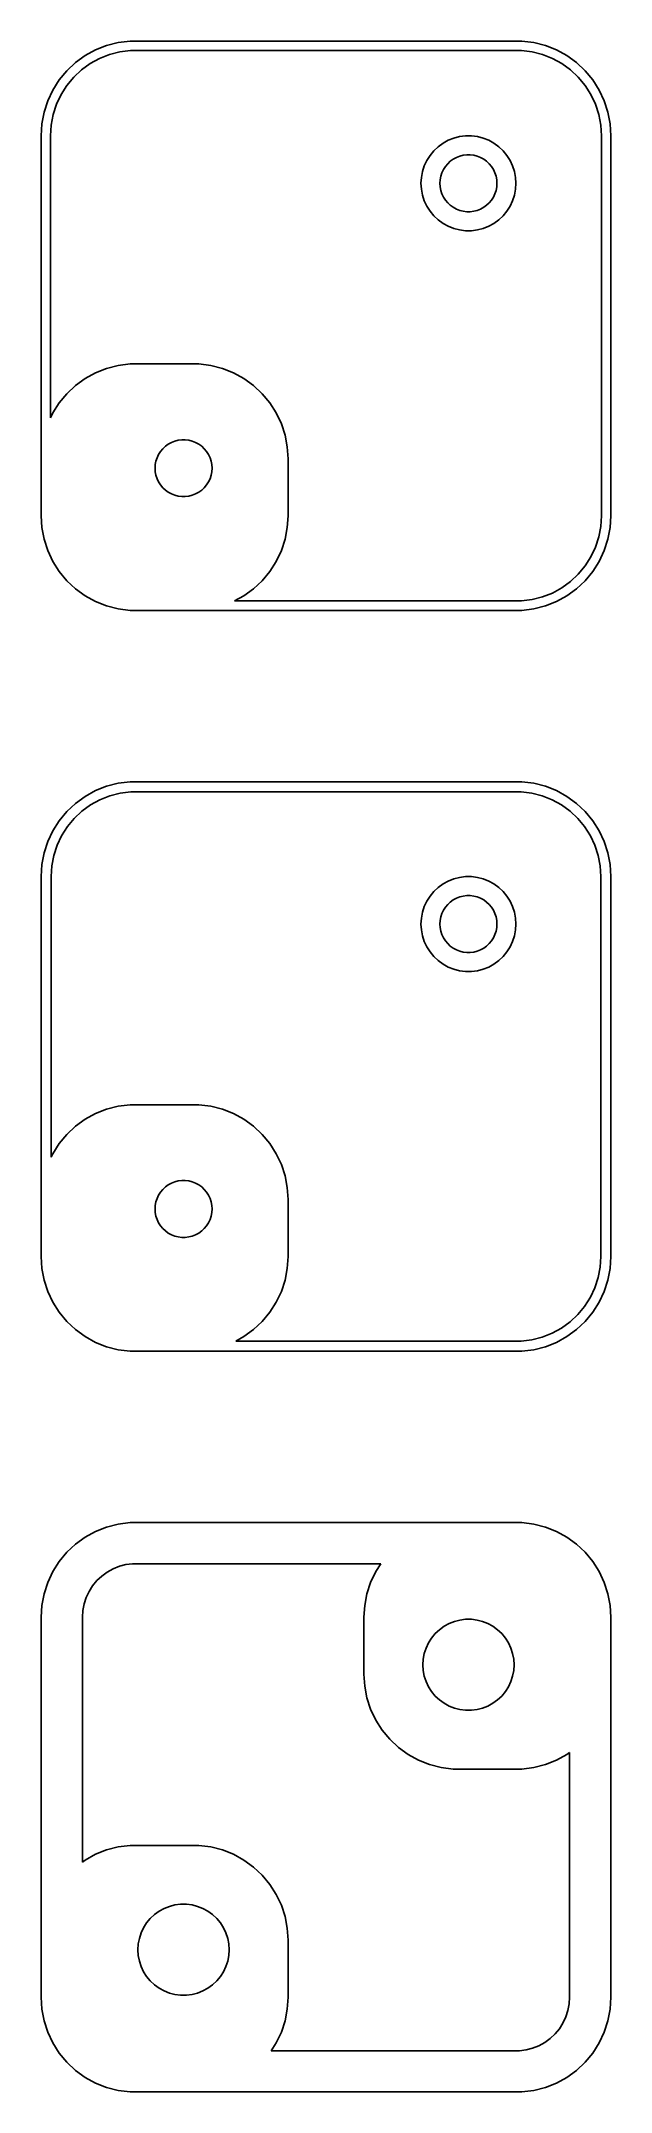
# Model space of a CAD drawing. Header units: metres. Extents: x -15 to 15, y 102 to 210.
import ezdxf

# ---------------------------------------------------------------- set-up
doc = ezdxf.new("R2010")
doc.units = ezdxf.units.M

msp = doc.modelspace()

# ---------------------------------------------------------------- linework, layer by layer
for p, q in [((-12.1289, 209.524), (-12.6791, 209.222)), ((-11.5451, 209.755), (-12.1289, 209.524)), ((-10.9369, 209.911), (-11.5451, 209.755)), ((-10.3139, 209.99), (-10.9369, 209.911)), ((-10.8432, 209.42), (-10.2825, 209.491)), ((10.3139, 209.99), (-10.3139, 209.99)), ((-10.2825, 209.491), (10.2825, 209.491)), ((10.2825, 209.491), (10.8432, 209.42)), ((10.9369, 209.911), (10.3139, 209.99)), ((11.5451, 209.755), (10.9369, 209.911)), ((12.1289, 209.524), (11.5451, 209.755)), ((12.6791, 209.222), (12.1289, 209.524)), ((-13.6448, 208.423), (-14.0451, 207.939)), ((-13.1871, 208.853), (-13.6448, 208.423)), ((-13.2803, 208.08), (-12.8684, 208.467)), ((-12.6791, 209.222), (-13.1871, 208.853)), ((-12.8684, 208.467), (-12.4112, 208.799)), ((-12.4112, 208.799), (-11.916, 209.072)), ((-11.916, 209.072), (-11.3906, 209.28)), ((-11.3906, 209.28), (-10.8432, 209.42)), ((10.8432, 209.42), (11.3906, 209.28)), ((11.3906, 209.28), (11.916, 209.072)), ((11.916, 209.072), (12.4112, 208.799)), ((12.4112, 208.799), (12.8684, 208.467)), ((13.1871, 208.853), (12.6791, 209.222)), ((12.8684, 208.467), (13.2803, 208.08)), ((13.6448, 208.423), (13.1871, 208.853)), ((14.0451, 207.939), (13.6448, 208.423)), ((-14.3815, 207.409), (-14.6489, 206.841)), ((-14.0451, 207.939), (-14.3815, 207.409)), ((-13.9434, 207.168), (-13.6406, 207.645)), ((-13.6406, 207.645), (-13.2803, 208.08)), ((13.2803, 208.08), (13.6406, 207.645)), ((13.6406, 207.645), (13.9434, 207.168)), ((14.3815, 207.409), (14.0451, 207.939)), ((14.6489, 206.841), (14.3815, 207.409)), ((-14.8429, 206.243), (-14.9606, 205.627)), ((-14.6489, 206.841), (-14.8429, 206.243)), ((-14.3586, 206.119), (-14.184, 206.657)), ((-14.184, 206.657), (-13.9434, 207.168)), ((13.9434, 207.168), (14.184, 206.657)), ((14.184, 206.657), (14.3586, 206.119)), ((14.8429, 206.243), (14.6489, 206.841)), ((14.9606, 205.627), (14.8429, 206.243)), ((-14.9606, 205.627), (-15, 205)), ((-14.5, 205), (-14.4645, 205.564)), ((-14.4645, 205.564), (-14.3586, 206.119)), ((14.3586, 206.119), (14.4645, 205.564)), ((14.4645, 205.564), (14.5, 205)), ((15, 205), (14.9606, 205.627)), ((-15, 205), (-15, 185)), ((-14.5, 190.157), (-14.5, 205)), ((5.67757, 204.211), (5.47745, 203.969)), ((5.90643, 204.426), (5.67757, 204.211)), ((6.16043, 204.611), (5.90643, 204.426)), ((6.43555, 204.762), (6.16043, 204.611)), ((6.72745, 204.878), (6.43555, 204.762)), ((7.03154, 204.956), (6.72745, 204.878)), ((7.34302, 204.995), (7.03154, 204.956)), ((7.65697, 204.995), (7.34302, 204.995)), ((7.96844, 204.956), (7.65697, 204.995)), ((8.27254, 204.878), (7.96844, 204.956)), ((8.56444, 204.762), (8.27254, 204.878)), ((8.83955, 204.611), (8.56444, 204.762)), ((9.09355, 204.426), (8.83955, 204.611)), ((9.32242, 204.211), (9.09355, 204.426)), ((9.52254, 203.969), (9.32242, 204.211)), ((14.5, 205), (14.5, 185)), ((15, 185), (15, 205)), ((5.07854, 203.122), (5.0197, 202.813)), ((5.17555, 203.42), (5.07854, 203.122)), ((5.30922, 203.704), (5.17555, 203.42)), ((5.47745, 203.969), (5.30922, 203.704)), ((6.04712, 202.873), (6.10533, 203.052)), ((6.10533, 203.052), (6.18553, 203.223)), ((6.18553, 203.223), (6.28647, 203.382)), ((6.28647, 203.382), (6.40654, 203.527)), ((6.40654, 203.527), (6.54385, 203.656)), ((6.54385, 203.656), (6.69626, 203.766)), ((6.69626, 203.766), (6.86133, 203.857)), ((6.86133, 203.857), (7.03647, 203.927)), ((7.03647, 203.927), (7.21892, 203.973)), ((7.21892, 203.973), (7.40581, 203.997)), ((7.40581, 203.997), (7.59418, 203.997)), ((7.59418, 203.997), (7.78107, 203.973)), ((7.78107, 203.973), (7.96352, 203.927)), ((7.96352, 203.927), (8.13866, 203.857)), ((8.13866, 203.857), (8.30373, 203.766)), ((8.30373, 203.766), (8.45613, 203.656)), ((8.45613, 203.656), (8.59344, 203.527)), ((8.59344, 203.527), (8.71352, 203.382)), ((8.71352, 203.382), (8.81445, 203.223)), ((8.81445, 203.223), (8.89465, 203.052)), ((8.89465, 203.052), (8.95287, 202.873)), ((9.69077, 203.704), (9.52254, 203.969)), ((9.82443, 203.42), (9.69077, 203.704)), ((9.92145, 203.122), (9.82443, 203.42)), ((9.98029, 202.813), (9.92145, 203.122)), ((5.0197, 202.813), (5, 202.5)), ((5, 202.5), (5.0197, 202.187)), ((5.0197, 202.187), (5.07854, 201.878)), ((6, 202.5), (6.01183, 202.688)), ((6.01183, 202.312), (6, 202.5)), ((6.01183, 202.688), (6.04712, 202.873)), ((6.04712, 202.127), (6.01183, 202.312)), ((6.10533, 201.948), (6.04712, 202.127)), ((6.18553, 201.777), (6.10533, 201.948)), ((8.89465, 201.948), (8.81445, 201.777)), ((8.95287, 202.127), (8.89465, 201.948)), ((8.95287, 202.873), (8.98816, 202.688)), ((8.98816, 202.312), (8.95287, 202.127)), ((8.98816, 202.688), (9, 202.5)), ((9, 202.5), (8.98816, 202.312)), ((9.92145, 201.878), (9.98029, 202.187)), ((10, 202.5), (9.98029, 202.813)), ((9.98029, 202.187), (10, 202.5)), ((5.07854, 201.878), (5.17555, 201.58)), ((5.17555, 201.58), (5.30922, 201.296)), ((5.30922, 201.296), (5.47745, 201.031)), ((5.47745, 201.031), (5.67757, 200.789)), ((6.28647, 201.618), (6.18553, 201.777)), ((6.40654, 201.473), (6.28647, 201.618)), ((6.54385, 201.344), (6.40654, 201.473)), ((6.69626, 201.234), (6.54385, 201.344)), ((6.86133, 201.143), (6.69626, 201.234)), ((7.03647, 201.073), (6.86133, 201.143)), ((7.21892, 201.027), (7.03647, 201.073)), ((7.40581, 201.003), (7.21892, 201.027)), ((7.59418, 201.003), (7.40581, 201.003)), ((7.78107, 201.027), (7.59418, 201.003)), ((7.96352, 201.073), (7.78107, 201.027)), ((8.13866, 201.143), (7.96352, 201.073)), ((8.30373, 201.234), (8.13866, 201.143)), ((8.45613, 201.344), (8.30373, 201.234)), ((8.59344, 201.473), (8.45613, 201.344)), ((8.71352, 201.618), (8.59344, 201.473)), ((8.81445, 201.777), (8.71352, 201.618)), ((9.32242, 200.789), (9.52254, 201.031)), ((9.52254, 201.031), (9.69077, 201.296)), ((9.69077, 201.296), (9.82443, 201.58)), ((9.82443, 201.58), (9.92145, 201.878)), ((5.67757, 200.789), (5.90643, 200.574)), ((5.90643, 200.574), (6.16043, 200.389)), ((6.16043, 200.389), (6.43555, 200.238)), ((6.43555, 200.238), (6.72745, 200.122)), ((6.72745, 200.122), (7.03154, 200.044)), ((7.03154, 200.044), (7.34302, 200.005)), ((7.34302, 200.005), (7.65697, 200.005)), ((7.65697, 200.005), (7.96844, 200.044)), ((7.96844, 200.044), (8.27254, 200.122)), ((8.27254, 200.122), (8.56444, 200.238)), ((8.56444, 200.238), (8.83955, 200.389)), ((8.83955, 200.389), (9.09355, 200.574)), ((9.09355, 200.574), (9.32242, 200.789)), ((-12.6791, 192.222), (-13.1871, 191.853)), ((-12.1289, 192.524), (-12.6791, 192.222)), ((-11.5451, 192.755), (-12.1289, 192.524)), ((-10.9369, 192.911), (-11.5451, 192.755)), ((-10.3139, 192.99), (-10.9369, 192.911)), ((-6.68604, 192.99), (-10.3139, 192.99)), ((-6.06308, 192.911), (-6.68604, 192.99)), ((-5.45491, 192.755), (-6.06308, 192.911)), ((-4.87109, 192.524), (-5.45491, 192.755)), ((-4.32086, 192.222), (-4.87109, 192.524)), ((-3.81287, 191.853), (-4.32086, 192.222)), ((-13.6448, 191.423), (-14.0451, 190.939)), ((-13.1871, 191.853), (-13.6448, 191.423)), ((-3.35515, 191.423), (-3.81287, 191.853)), ((-2.95491, 190.939), (-3.35515, 191.423)), ((-14.3815, 190.409), (-14.5, 190.157)), ((-14.0451, 190.939), (-14.3815, 190.409)), ((-2.61845, 190.409), (-2.95491, 190.939)), ((-2.3511, 189.841), (-2.61845, 190.409)), ((-7.96352, 188.927), (-7.78107, 188.973)), ((-7.78107, 188.973), (-7.59418, 188.997)), ((-7.59418, 188.997), (-7.40581, 188.997)), ((-7.40581, 188.997), (-7.21892, 188.973)), ((-7.21892, 188.973), (-7.03647, 188.927)), ((-2.15707, 189.243), (-2.3511, 189.841)), ((-2.03941, 188.627), (-2.15707, 189.243)), ((-8.95287, 187.873), (-8.89465, 188.052)), ((-8.89465, 188.052), (-8.81445, 188.223)), ((-8.81445, 188.223), (-8.71352, 188.382)), ((-8.71352, 188.382), (-8.59344, 188.527)), ((-8.59344, 188.527), (-8.45613, 188.656)), ((-8.45613, 188.656), (-8.30373, 188.766)), ((-8.30373, 188.766), (-8.13866, 188.857)), ((-8.13866, 188.857), (-7.96352, 188.927)), ((-7.03647, 188.927), (-6.86133, 188.857)), ((-6.86133, 188.857), (-6.69626, 188.766)), ((-6.69626, 188.766), (-6.54385, 188.656)), ((-6.54385, 188.656), (-6.40654, 188.527)), ((-6.40654, 188.527), (-6.28647, 188.382)), ((-6.28647, 188.382), (-6.18553, 188.223)), ((-6.18553, 188.223), (-6.10533, 188.052)), ((-6.10533, 188.052), (-6.04712, 187.873)), ((-2, 188), (-2.03941, 188.627)), ((-2, 185), (-2, 188)), ((-9, 187.5), (-8.98816, 187.688)), ((-8.98816, 187.312), (-9, 187.5)), ((-8.98816, 187.688), (-8.95287, 187.873)), ((-8.95287, 187.127), (-8.98816, 187.312)), ((-8.89465, 186.948), (-8.95287, 187.127)), ((-8.81445, 186.777), (-8.89465, 186.948)), ((-6.10533, 186.948), (-6.18553, 186.777)), ((-6.04712, 187.127), (-6.10533, 186.948)), ((-6.04712, 187.873), (-6.01183, 187.688)), ((-6.01183, 187.312), (-6.04712, 187.127)), ((-6.01183, 187.688), (-6, 187.5)), ((-6, 187.5), (-6.01183, 187.312)), ((-8.71352, 186.618), (-8.81445, 186.777)), ((-8.59344, 186.473), (-8.71352, 186.618)), ((-8.45613, 186.344), (-8.59344, 186.473)), ((-8.30373, 186.234), (-8.45613, 186.344)), ((-8.13866, 186.143), (-8.30373, 186.234)), ((-7.96352, 186.073), (-8.13866, 186.143)), ((-7.78107, 186.027), (-7.96352, 186.073)), ((-7.59418, 186.003), (-7.78107, 186.027)), ((-7.40581, 186.003), (-7.59418, 186.003)), ((-7.21892, 186.027), (-7.40581, 186.003)), ((-7.03647, 186.073), (-7.21892, 186.027)), ((-6.86133, 186.143), (-7.03647, 186.073)), ((-6.69626, 186.234), (-6.86133, 186.143)), ((-6.54385, 186.344), (-6.69626, 186.234)), ((-6.40654, 186.473), (-6.54385, 186.344)), ((-6.28647, 186.618), (-6.40654, 186.473)), ((-6.18553, 186.777), (-6.28647, 186.618)), ((-15, 185), (-14.9606, 184.373)), ((-2.03941, 184.373), (-2, 185)), ((14.5, 185), (14.4645, 184.436)), ((14.9606, 184.373), (15, 185)), ((-14.9606, 184.373), (-14.8429, 183.757)), ((-14.8429, 183.757), (-14.6489, 183.159)), ((-2.3511, 183.159), (-2.15707, 183.757)), ((-2.15707, 183.757), (-2.03941, 184.373)), ((14.3586, 183.881), (14.184, 183.343)), ((14.4645, 184.436), (14.3586, 183.881)), ((14.6489, 183.159), (14.8429, 183.757)), ((14.8429, 183.757), (14.9606, 184.373)), ((-14.6489, 183.159), (-14.3815, 182.591)), ((-14.3815, 182.591), (-14.0451, 182.061)), ((-2.95491, 182.061), (-2.61845, 182.591)), ((-2.61845, 182.591), (-2.3511, 183.159)), ((13.9434, 182.832), (13.6406, 182.355)), ((14.184, 183.343), (13.9434, 182.832)), ((14.0451, 182.061), (14.3815, 182.591)), ((14.3815, 182.591), (14.6489, 183.159)), ((-14.0451, 182.061), (-13.6448, 181.577)), ((-13.6448, 181.577), (-13.1871, 181.147)), ((-3.81287, 181.147), (-3.35515, 181.577)), ((-3.35515, 181.577), (-2.95491, 182.061)), ((12.8684, 181.533), (12.4112, 181.201)), ((13.2803, 181.92), (12.8684, 181.533)), ((13.1871, 181.147), (13.6448, 181.577)), ((13.6406, 182.355), (13.2803, 181.92)), ((13.6448, 181.577), (14.0451, 182.061)), ((-13.1871, 181.147), (-12.6791, 180.778)), ((-12.6791, 180.778), (-12.1289, 180.476)), ((-12.1289, 180.476), (-11.5451, 180.245)), ((-4.81104, 180.509), (-4.32086, 180.778)), ((10.2825, 180.509), (-4.81104, 180.509)), ((-4.32086, 180.778), (-3.81287, 181.147)), ((10.8432, 180.58), (10.2825, 180.509)), ((11.3906, 180.72), (10.8432, 180.58)), ((11.916, 180.928), (11.3906, 180.72)), ((11.5451, 180.245), (12.1289, 180.476)), ((12.4112, 181.201), (11.916, 180.928)), ((12.1289, 180.476), (12.6791, 180.778)), ((12.6791, 180.778), (13.1871, 181.147)), ((-11.5451, 180.245), (-10.9369, 180.089)), ((-10.9369, 180.089), (-10.3139, 180.01)), ((-10.3139, 180.01), (10.3139, 180.01)), ((10.3139, 180.01), (10.9369, 180.089)), ((10.9369, 180.089), (11.5451, 180.245)), ((-11.5451, 170.755), (-12.1289, 170.524)), ((-10.9369, 170.911), (-11.5451, 170.755)), ((-10.3139, 170.99), (-10.9369, 170.911)), ((10.3139, 170.99), (-10.3139, 170.99)), ((10.9369, 170.911), (10.3139, 170.99)), ((11.5451, 170.755), (10.9369, 170.911)), ((12.1289, 170.524), (11.5451, 170.755)), ((-13.1871, 169.853), (-13.6448, 169.423)), ((-12.6791, 170.222), (-13.1871, 169.853)), ((-12.8483, 169.443), (-12.3944, 169.773)), ((-12.1289, 170.524), (-12.6791, 170.222)), ((-12.3944, 169.773), (-11.9026, 170.043)), ((-11.9026, 170.043), (-11.3808, 170.25)), ((-11.3808, 170.25), (-10.8373, 170.389)), ((-10.8373, 170.389), (-10.2806, 170.46)), ((-10.2806, 170.46), (10.2806, 170.46)), ((10.2806, 170.46), (10.8373, 170.389)), ((10.8373, 170.389), (11.3808, 170.25)), ((11.3808, 170.25), (11.9026, 170.043)), ((11.9026, 170.043), (12.3944, 169.773)), ((12.6791, 170.222), (12.1289, 170.524)), ((12.3944, 169.773), (12.8483, 169.443)), ((13.1871, 169.853), (12.6791, 170.222)), ((13.6448, 169.423), (13.1871, 169.853)), ((-14.0451, 168.939), (-14.3815, 168.409)), ((-13.6448, 169.423), (-14.0451, 168.939)), ((-13.9158, 168.153), (-13.6151, 168.627)), ((-13.6151, 168.627), (-13.2574, 169.059)), ((-13.2574, 169.059), (-12.8483, 169.443)), ((12.8483, 169.443), (13.2574, 169.059)), ((13.2574, 169.059), (13.6151, 168.627)), ((13.6151, 168.627), (13.9158, 168.153)), ((14.0451, 168.939), (13.6448, 169.423)), ((14.3815, 168.409), (14.0451, 168.939)), ((-14.6489, 167.841), (-14.8429, 167.243)), ((-14.3815, 168.409), (-14.6489, 167.841)), ((-14.3281, 167.111), (-14.1547, 167.645)), ((-14.1547, 167.645), (-13.9158, 168.153)), ((13.9158, 168.153), (14.1547, 167.645)), ((14.1547, 167.645), (14.3281, 167.111)), ((14.6489, 167.841), (14.3815, 168.409)), ((14.8429, 167.243), (14.6489, 167.841)), ((-14.9606, 166.627), (-15, 166)), ((-14.8429, 167.243), (-14.9606, 166.627)), ((-14.4685, 166), (-14.4333, 166.56)), ((-14.4333, 166.56), (-14.3281, 167.111)), ((14.3281, 167.111), (14.4333, 166.56)), ((14.4333, 166.56), (14.4685, 166)), ((14.9606, 166.627), (14.8429, 167.243)), ((15, 166), (14.9606, 166.627)), ((-15, 166), (-15, 146)), ((-14.4685, 151.224), (-14.4685, 166)), ((5.67757, 165.211), (5.47745, 164.969)), ((5.90643, 165.426), (5.67757, 165.211)), ((6.16043, 165.611), (5.90643, 165.426)), ((6.43555, 165.762), (6.16043, 165.611)), ((6.72745, 165.878), (6.43555, 165.762)), ((7.03154, 165.956), (6.72745, 165.878)), ((7.34302, 165.995), (7.03154, 165.956)), ((7.65697, 165.995), (7.34302, 165.995)), ((7.96844, 165.956), (7.65697, 165.995)), ((8.27254, 165.878), (7.96844, 165.956)), ((8.56444, 165.762), (8.27254, 165.878)), ((8.83955, 165.611), (8.56444, 165.762)), ((9.09355, 165.426), (8.83955, 165.611)), ((9.32242, 165.211), (9.09355, 165.426)), ((9.52254, 164.969), (9.32242, 165.211)), ((14.4685, 166), (14.4685, 146)), ((15, 146), (15, 166)), ((5.17555, 164.42), (5.07854, 164.122)), ((5.30922, 164.704), (5.17555, 164.42)), ((5.47745, 164.969), (5.30922, 164.704)), ((6.10533, 164.052), (6.18553, 164.223)), ((6.18553, 164.223), (6.28647, 164.382)), ((6.28647, 164.382), (6.40654, 164.527)), ((6.40654, 164.527), (6.54385, 164.656)), ((6.54385, 164.656), (6.69626, 164.766)), ((6.69626, 164.766), (6.86133, 164.857)), ((6.86133, 164.857), (7.03647, 164.927)), ((7.03647, 164.927), (7.21892, 164.973)), ((7.21892, 164.973), (7.40581, 164.997)), ((7.40581, 164.997), (7.59418, 164.997)), ((7.59418, 164.997), (7.78107, 164.973)), ((7.78107, 164.973), (7.96352, 164.927)), ((7.96352, 164.927), (8.13866, 164.857)), ((8.13866, 164.857), (8.30373, 164.766)), ((8.30373, 164.766), (8.45613, 164.656)), ((8.45613, 164.656), (8.59344, 164.527)), ((8.59344, 164.527), (8.71352, 164.382)), ((8.71352, 164.382), (8.81445, 164.223)), ((8.81445, 164.223), (8.89465, 164.052)), ((9.69077, 164.704), (9.52254, 164.969)), ((9.82443, 164.42), (9.69077, 164.704)), ((9.92145, 164.122), (9.82443, 164.42)), ((5.0197, 163.813), (5, 163.5)), ((5, 163.5), (5.0197, 163.187)), ((5.07854, 164.122), (5.0197, 163.813)), ((5.0197, 163.187), (5.07854, 162.878)), ((6, 163.5), (6.01183, 163.688)), ((6.01183, 163.312), (6, 163.5)), ((6.01183, 163.688), (6.04712, 163.873)), ((6.04712, 163.127), (6.01183, 163.312)), ((6.04712, 163.873), (6.10533, 164.052)), ((6.10533, 162.948), (6.04712, 163.127)), ((8.89465, 164.052), (8.95287, 163.873)), ((8.95287, 163.127), (8.89465, 162.948)), ((8.95287, 163.873), (8.98816, 163.688)), ((8.98816, 163.312), (8.95287, 163.127)), ((8.98816, 163.688), (9, 163.5)), ((9, 163.5), (8.98816, 163.312)), ((9.98029, 163.813), (9.92145, 164.122)), ((9.92145, 162.878), (9.98029, 163.187)), ((10, 163.5), (9.98029, 163.813)), ((9.98029, 163.187), (10, 163.5)), ((5.07854, 162.878), (5.17555, 162.58)), ((5.17555, 162.58), (5.30922, 162.296)), ((5.30922, 162.296), (5.47745, 162.031)), ((5.47745, 162.031), (5.67757, 161.789)), ((6.18553, 162.777), (6.10533, 162.948)), ((6.28647, 162.618), (6.18553, 162.777)), ((6.40654, 162.473), (6.28647, 162.618)), ((6.54385, 162.344), (6.40654, 162.473)), ((6.69626, 162.234), (6.54385, 162.344)), ((6.86133, 162.143), (6.69626, 162.234)), ((7.03647, 162.073), (6.86133, 162.143)), ((7.21892, 162.027), (7.03647, 162.073)), ((7.40581, 162.003), (7.21892, 162.027)), ((7.59418, 162.003), (7.40581, 162.003)), ((7.78107, 162.027), (7.59418, 162.003)), ((7.96352, 162.073), (7.78107, 162.027)), ((8.13866, 162.143), (7.96352, 162.073)), ((8.30373, 162.234), (8.13866, 162.143)), ((8.45613, 162.344), (8.30373, 162.234)), ((8.59344, 162.473), (8.45613, 162.344)), ((8.71352, 162.618), (8.59344, 162.473)), ((8.81445, 162.777), (8.71352, 162.618)), ((8.89465, 162.948), (8.81445, 162.777)), ((9.32242, 161.789), (9.52254, 162.031)), ((9.52254, 162.031), (9.69077, 162.296)), ((9.69077, 162.296), (9.82443, 162.58)), ((9.82443, 162.58), (9.92145, 162.878)), ((5.67757, 161.789), (5.90643, 161.574)), ((5.90643, 161.574), (6.16043, 161.389)), ((6.16043, 161.389), (6.43555, 161.238)), ((6.43555, 161.238), (6.72745, 161.122)), ((6.72745, 161.122), (7.03154, 161.044)), ((7.03154, 161.044), (7.34302, 161.005)), ((7.34302, 161.005), (7.65697, 161.005)), ((7.65697, 161.005), (7.96844, 161.044)), ((7.96844, 161.044), (8.27254, 161.122)), ((8.27254, 161.122), (8.56444, 161.238)), ((8.56444, 161.238), (8.83955, 161.389)), ((8.83955, 161.389), (9.09355, 161.574)), ((9.09355, 161.574), (9.32242, 161.789)), ((-12.1289, 153.524), (-12.6791, 153.222)), ((-11.5451, 153.755), (-12.1289, 153.524)), ((-10.9369, 153.911), (-11.5451, 153.755)), ((-10.3139, 153.99), (-10.9369, 153.911)), ((-6.68604, 153.99), (-10.3139, 153.99)), ((-6.06308, 153.911), (-6.68604, 153.99)), ((-5.45491, 153.755), (-6.06308, 153.911)), ((-4.87109, 153.524), (-5.45491, 153.755)), ((-4.32086, 153.222), (-4.87109, 153.524)), ((-13.6448, 152.423), (-14.0451, 151.939)), ((-13.1871, 152.853), (-13.6448, 152.423)), ((-12.6791, 153.222), (-13.1871, 152.853)), ((-3.81287, 152.853), (-4.32086, 153.222)), ((-3.35515, 152.423), (-3.81287, 152.853)), ((-2.95491, 151.939), (-3.35515, 152.423)), ((-14.3815, 151.409), (-14.4685, 151.224)), ((-14.0451, 151.939), (-14.3815, 151.409)), ((-2.61845, 151.409), (-2.95491, 151.939)), ((-2.3511, 150.841), (-2.61845, 151.409)), ((-2.15707, 150.243), (-2.3511, 150.841)), ((-2.03941, 149.627), (-2.15707, 150.243)), ((-8.95287, 148.873), (-8.89465, 149.052)), ((-8.89465, 149.052), (-8.81445, 149.223)), ((-8.81445, 149.223), (-8.71352, 149.382)), ((-8.71352, 149.382), (-8.59344, 149.527)), ((-8.59344, 149.527), (-8.45613, 149.656)), ((-8.45613, 149.656), (-8.30373, 149.766)), ((-8.30373, 149.766), (-8.13866, 149.857)), ((-8.13866, 149.857), (-7.96352, 149.927)), ((-7.96352, 149.927), (-7.78107, 149.973)), ((-7.78107, 149.973), (-7.59418, 149.997)), ((-7.59418, 149.997), (-7.40581, 149.997)), ((-7.40581, 149.997), (-7.21892, 149.973)), ((-7.21892, 149.973), (-7.03647, 149.927)), ((-7.03647, 149.927), (-6.86133, 149.857)), ((-6.86133, 149.857), (-6.69626, 149.766)), ((-6.69626, 149.766), (-6.54385, 149.656)), ((-6.54385, 149.656), (-6.40654, 149.527)), ((-6.40654, 149.527), (-6.28647, 149.382)), ((-6.28647, 149.382), (-6.18553, 149.223)), ((-6.18553, 149.223), (-6.10533, 149.052)), ((-6.10533, 149.052), (-6.04712, 148.873)), ((-2, 149), (-2.03941, 149.627)), ((-9, 148.5), (-8.98816, 148.688)), ((-8.98816, 148.312), (-9, 148.5)), ((-8.98816, 148.688), (-8.95287, 148.873)), ((-8.95287, 148.127), (-8.98816, 148.312)), ((-8.89465, 147.948), (-8.95287, 148.127)), ((-8.81445, 147.777), (-8.89465, 147.948)), ((-6.10533, 147.948), (-6.18553, 147.777)), ((-6.04712, 148.127), (-6.10533, 147.948)), ((-6.04712, 148.873), (-6.01183, 148.688)), ((-6.01183, 148.312), (-6.04712, 148.127)), ((-6.01183, 148.688), (-6, 148.5)), ((-6, 148.5), (-6.01183, 148.312)), ((-2, 146), (-2, 149)), ((-8.71352, 147.618), (-8.81445, 147.777)), ((-8.59344, 147.473), (-8.71352, 147.618)), ((-8.45613, 147.344), (-8.59344, 147.473)), ((-8.30373, 147.234), (-8.45613, 147.344)), ((-8.13866, 147.143), (-8.30373, 147.234)), ((-7.96352, 147.073), (-8.13866, 147.143)), ((-7.78107, 147.027), (-7.96352, 147.073)), ((-7.59418, 147.003), (-7.78107, 147.027)), ((-7.40581, 147.003), (-7.59418, 147.003)), ((-7.21892, 147.027), (-7.40581, 147.003)), ((-7.03647, 147.073), (-7.21892, 147.027)), ((-6.86133, 147.143), (-7.03647, 147.073)), ((-6.69626, 147.234), (-6.86133, 147.143)), ((-6.54385, 147.344), (-6.69626, 147.234)), ((-6.40654, 147.473), (-6.54385, 147.344)), ((-6.28647, 147.618), (-6.40654, 147.473)), ((-6.18553, 147.777), (-6.28647, 147.618)), ((-15, 146), (-14.9606, 145.373)), ((-2.03941, 145.373), (-2, 146)), ((14.4685, 146), (14.4333, 145.44)), ((14.9606, 145.373), (15, 146)), ((-14.9606, 145.373), (-14.8429, 144.757)), ((-14.8429, 144.757), (-14.6489, 144.159)), ((-2.3511, 144.159), (-2.15707, 144.757)), ((-2.15707, 144.757), (-2.03941, 145.373)), ((14.3281, 144.889), (14.1547, 144.355)), ((14.4333, 145.44), (14.3281, 144.889)), ((14.6489, 144.159), (14.8429, 144.757)), ((14.8429, 144.757), (14.9606, 145.373)), ((-14.6489, 144.159), (-14.3815, 143.591)), ((-2.61845, 143.591), (-2.3511, 144.159)), ((13.9158, 143.847), (13.6151, 143.373)), ((14.1547, 144.355), (13.9158, 143.847)), ((14.3815, 143.591), (14.6489, 144.159)), ((-14.3815, 143.591), (-14.0451, 143.061)), ((-14.0451, 143.061), (-13.6448, 142.577)), ((-13.6448, 142.577), (-13.1871, 142.147)), ((-3.81287, 142.147), (-3.35515, 142.577)), ((-3.35515, 142.577), (-2.95491, 143.061)), ((-2.95491, 143.061), (-2.61845, 143.591)), ((12.8483, 142.557), (12.3944, 142.227)), ((13.2574, 142.941), (12.8483, 142.557)), ((13.1871, 142.147), (13.6448, 142.577)), ((13.6151, 143.373), (13.2574, 142.941)), ((13.6448, 142.577), (14.0451, 143.061)), ((14.0451, 143.061), (14.3815, 143.591)), ((-13.1871, 142.147), (-12.6791, 141.778)), ((-12.6791, 141.778), (-12.1289, 141.476)), ((-12.1289, 141.476), (-11.5451, 141.245)), ((-4.75392, 141.54), (-4.32086, 141.778)), ((10.2806, 141.54), (-4.75392, 141.54)), ((-4.32086, 141.778), (-3.81287, 142.147)), ((10.8373, 141.611), (10.2806, 141.54)), ((11.3808, 141.75), (10.8373, 141.611)), ((11.9026, 141.957), (11.3808, 141.75)), ((11.5451, 141.245), (12.1289, 141.476)), ((12.3944, 142.227), (11.9026, 141.957)), ((12.1289, 141.476), (12.6791, 141.778)), ((12.6791, 141.778), (13.1871, 142.147)), ((-11.5451, 141.245), (-10.9369, 141.089)), ((-10.9369, 141.089), (-10.3139, 141.01)), ((-10.3139, 141.01), (10.3139, 141.01)), ((10.3139, 141.01), (10.9369, 141.089)), ((10.9369, 141.089), (11.5451, 141.245)), ((-11.5451, 131.755), (-12.1289, 131.524)), ((-10.9369, 131.911), (-11.5451, 131.755)), ((-10.3139, 131.99), (-10.9369, 131.911)), ((10.3139, 131.99), (-10.3139, 131.99)), ((10.9369, 131.911), (10.3139, 131.99)), ((11.5451, 131.755), (10.9369, 131.911)), ((12.1289, 131.524), (11.5451, 131.755)), ((-13.1871, 130.853), (-13.6448, 130.423)), ((-12.6791, 131.222), (-13.1871, 130.853)), ((-12.1289, 131.524), (-12.6791, 131.222)), ((12.6791, 131.222), (12.1289, 131.524)), ((13.1871, 130.853), (12.6791, 131.222)), ((13.6448, 130.423), (13.1871, 130.853)), ((-14.0451, 129.939), (-14.3815, 129.409)), ((-13.6448, 130.423), (-14.0451, 129.939)), ((-11.2021, 129.555), (-10.8725, 129.685)), ((-10.8725, 129.685), (-10.5291, 129.773)), ((-10.5291, 129.773), (-10.1773, 129.818)), ((-10.1773, 129.818), (2.87805, 129.818)), ((2.87805, 129.818), (2.61845, 129.409)), ((14.0451, 129.939), (13.6448, 130.423)), ((14.3815, 129.409), (14.0451, 129.939)), ((-14.6489, 128.841), (-14.8429, 128.243)), ((-14.3815, 129.409), (-14.6489, 128.841)), ((-12.4742, 128.36), (-12.2842, 128.66)), ((-12.2842, 128.66), (-12.0582, 128.933)), ((-12.0582, 128.933), (-11.7997, 129.175)), ((-11.7997, 129.175), (-11.5128, 129.384)), ((-11.5128, 129.384), (-11.2021, 129.555)), ((2.3511, 128.841), (2.15707, 128.243)), ((2.61845, 129.409), (2.3511, 128.841)), ((14.6489, 128.841), (14.3815, 129.409)), ((14.8429, 128.243), (14.6489, 128.841)), ((-14.9606, 127.627), (-15, 127)), ((-14.8429, 128.243), (-14.9606, 127.627)), ((-12.8011, 127.354), (-12.7347, 127.702)), ((-12.7347, 127.702), (-12.6251, 128.039)), ((-12.6251, 128.039), (-12.4742, 128.36)), ((2.03941, 127.627), (2, 127)), ((2.15707, 128.243), (2.03941, 127.627)), ((14.9606, 127.627), (14.8429, 128.243)), ((15, 127), (14.9606, 127.627)), ((-15, 127), (-15, 107)), ((-12.8234, 127), (-12.8011, 127.354)), ((-12.8234, 114.117), (-12.8234, 127)), ((2, 127), (2, 124)), ((5.75047, 126.143), (5.97017, 126.349)), ((5.97017, 126.349), (6.214, 126.526)), ((6.214, 126.526), (6.47812, 126.672)), ((6.47812, 126.672), (6.75835, 126.783)), ((6.75835, 126.783), (7.05028, 126.857)), ((7.05028, 126.857), (7.34929, 126.895)), ((7.34929, 126.895), (7.6507, 126.895)), ((7.6507, 126.895), (7.94971, 126.857)), ((7.94971, 126.857), (8.24164, 126.783)), ((8.24164, 126.783), (8.52187, 126.672)), ((8.52187, 126.672), (8.78598, 126.526)), ((8.78598, 126.526), (9.02982, 126.349)), ((9.02982, 126.349), (9.24951, 126.143)), ((15, 107), (15, 127)), ((5.1754, 125.097), (5.26852, 125.383)), ((5.26852, 125.383), (5.39685, 125.656)), ((5.39685, 125.656), (5.55835, 125.911)), ((5.55835, 125.911), (5.75047, 126.143)), ((9.24951, 126.143), (9.44164, 125.911)), ((9.44164, 125.911), (9.60313, 125.656)), ((9.60313, 125.656), (9.73146, 125.383)), ((9.73146, 125.383), (9.82458, 125.097)), ((5.09999, 124.5), (5.11891, 124.801)), ((5.11891, 124.199), (5.09999, 124.5)), ((5.11891, 124.801), (5.1754, 125.097)), ((5.1754, 123.903), (5.11891, 124.199)), ((9.82458, 125.097), (9.88107, 124.801)), ((9.88107, 124.199), (9.82458, 123.903)), ((9.88107, 124.801), (9.89999, 124.5)), ((9.89999, 124.5), (9.88107, 124.199)), ((2, 124), (2.03941, 123.373)), ((2.03941, 123.373), (2.15707, 122.757)), ((5.26852, 123.617), (5.1754, 123.903)), ((5.39685, 123.344), (5.26852, 123.617)), ((5.55835, 123.089), (5.39685, 123.344)), ((9.60313, 123.344), (9.44164, 123.089)), ((9.73146, 123.617), (9.60313, 123.344)), ((9.82458, 123.903), (9.73146, 123.617)), ((2.15707, 122.757), (2.3511, 122.159)), ((2.3511, 122.159), (2.61845, 121.591)), ((5.75047, 122.857), (5.55835, 123.089)), ((5.97017, 122.651), (5.75047, 122.857)), ((6.214, 122.474), (5.97017, 122.651)), ((6.47812, 122.328), (6.214, 122.474)), ((6.75835, 122.217), (6.47812, 122.328)), ((7.05028, 122.143), (6.75835, 122.217)), ((7.34929, 122.105), (7.05028, 122.143)), ((7.6507, 122.105), (7.34929, 122.105)), ((7.94971, 122.143), (7.6507, 122.105)), ((8.24164, 122.217), (7.94971, 122.143)), ((8.52187, 122.328), (8.24164, 122.217)), ((8.78598, 122.474), (8.52187, 122.328)), ((9.02982, 122.651), (8.78598, 122.474)), ((9.24951, 122.857), (9.02982, 122.651)), ((9.44164, 123.089), (9.24951, 122.857)), ((2.61845, 121.591), (2.95491, 121.061)), ((2.95491, 121.061), (3.35515, 120.577)), ((3.35515, 120.577), (3.81287, 120.147)), ((3.81287, 120.147), (4.32086, 119.778)), ((12.6791, 119.778), (12.8234, 119.883)), ((12.8234, 119.883), (12.8234, 107)), ((4.32086, 119.778), (4.87109, 119.476)), ((4.87109, 119.476), (5.45491, 119.245)), ((5.45491, 119.245), (6.06308, 119.089)), ((6.06308, 119.089), (6.68604, 119.01)), ((6.68604, 119.01), (10.3139, 119.01)), ((10.3139, 119.01), (10.9369, 119.089)), ((10.9369, 119.089), (11.5451, 119.245)), ((11.5451, 119.245), (12.1289, 119.476)), ((12.1289, 119.476), (12.6791, 119.778)), ((-12.1289, 114.524), (-12.6791, 114.222)), ((-11.5451, 114.755), (-12.1289, 114.524)), ((-10.9369, 114.911), (-11.5451, 114.755)), ((-10.3139, 114.99), (-10.9369, 114.911)), ((-6.68604, 114.99), (-10.3139, 114.99)), ((-6.06308, 114.911), (-6.68604, 114.99)), ((-5.45491, 114.755), (-6.06308, 114.911)), ((-4.87109, 114.524), (-5.45491, 114.755)), ((-4.32086, 114.222), (-4.87109, 114.524)), ((-12.6791, 114.222), (-12.8234, 114.117)), ((-3.81287, 113.853), (-4.32086, 114.222)), ((-3.35515, 113.423), (-3.81287, 113.853)), ((-2.95491, 112.939), (-3.35515, 113.423)), ((-2.61845, 112.409), (-2.95491, 112.939)), ((-2.3511, 111.841), (-2.61845, 112.409)), ((-9.24951, 111.143), (-9.02982, 111.349)), ((-9.02982, 111.349), (-8.78598, 111.526)), ((-8.78598, 111.526), (-8.52187, 111.672)), ((-8.52187, 111.672), (-8.24164, 111.783)), ((-8.24164, 111.783), (-7.94971, 111.857)), ((-7.94971, 111.857), (-7.6507, 111.895)), ((-7.6507, 111.895), (-7.34929, 111.895)), ((-7.34929, 111.895), (-7.05028, 111.857)), ((-7.05028, 111.857), (-6.75835, 111.783)), ((-6.75835, 111.783), (-6.47812, 111.672)), ((-6.47812, 111.672), (-6.214, 111.526)), ((-6.214, 111.526), (-5.97017, 111.349)), ((-5.97017, 111.349), (-5.75047, 111.143)), ((-2.15707, 111.243), (-2.3511, 111.841)), ((-2.03941, 110.627), (-2.15707, 111.243)), ((-9.82458, 110.097), (-9.73146, 110.383)), ((-9.73146, 110.383), (-9.60313, 110.656)), ((-9.60313, 110.656), (-9.44164, 110.911)), ((-9.44164, 110.911), (-9.24951, 111.143)), ((-5.75047, 111.143), (-5.55835, 110.911)), ((-5.55835, 110.911), (-5.39685, 110.656)), ((-5.39685, 110.656), (-5.26852, 110.383)), ((-5.26852, 110.383), (-5.1754, 110.097)), ((-2, 110), (-2.03941, 110.627)), ((-9.89999, 109.5), (-9.88107, 109.801)), ((-9.88107, 109.199), (-9.89999, 109.5)), ((-9.88107, 109.801), (-9.82458, 110.097)), ((-9.82458, 108.903), (-9.88107, 109.199)), ((-5.1754, 110.097), (-5.11891, 109.801)), ((-5.11891, 109.199), (-5.1754, 108.903)), ((-5.11891, 109.801), (-5.09999, 109.5)), ((-5.09999, 109.5), (-5.11891, 109.199)), ((-2, 107), (-2, 110)), ((-9.73146, 108.617), (-9.82458, 108.903)), ((-9.60313, 108.344), (-9.73146, 108.617)), ((-9.44164, 108.089), (-9.60313, 108.344)), ((-9.24951, 107.857), (-9.44164, 108.089)), ((-5.55835, 108.089), (-5.75047, 107.857)), ((-5.39685, 108.344), (-5.55835, 108.089)), ((-5.26852, 108.617), (-5.39685, 108.344)), ((-5.1754, 108.903), (-5.26852, 108.617)), ((-15, 107), (-14.9606, 106.373)), ((-9.02982, 107.651), (-9.24951, 107.857)), ((-8.78598, 107.474), (-9.02982, 107.651)), ((-8.52187, 107.328), (-8.78598, 107.474)), ((-8.24164, 107.217), (-8.52187, 107.328)), ((-7.94971, 107.143), (-8.24164, 107.217)), ((-7.6507, 107.105), (-7.94971, 107.143)), ((-7.34929, 107.105), (-7.6507, 107.105)), ((-7.05028, 107.143), (-7.34929, 107.105)), ((-6.75835, 107.217), (-7.05028, 107.143)), ((-6.47812, 107.328), (-6.75835, 107.217)), ((-6.214, 107.474), (-6.47812, 107.328)), ((-5.97017, 107.651), (-6.214, 107.474)), ((-5.75047, 107.857), (-5.97017, 107.651)), ((-2.03941, 106.373), (-2, 107)), ((12.8234, 107), (12.8011, 106.646)), ((14.9606, 106.373), (15, 107)), ((-14.9606, 106.373), (-14.8429, 105.757)), ((-2.15707, 105.757), (-2.03941, 106.373)), ((12.6251, 105.961), (12.4742, 105.64)), ((12.7347, 106.298), (12.6251, 105.961)), ((12.8011, 106.646), (12.7347, 106.298)), ((14.8429, 105.757), (14.9606, 106.373)), ((-14.8429, 105.757), (-14.6489, 105.159)), ((-14.6489, 105.159), (-14.3815, 104.591)), ((-2.61845, 104.591), (-2.3511, 105.159)), ((-2.3511, 105.159), (-2.15707, 105.757)), ((11.7997, 104.825), (11.5128, 104.616)), ((12.0582, 105.067), (11.7997, 104.825)), ((12.2842, 105.34), (12.0582, 105.067)), ((12.4742, 105.64), (12.2842, 105.34)), ((14.3815, 104.591), (14.6489, 105.159)), ((14.6489, 105.159), (14.8429, 105.757)), ((-14.3815, 104.591), (-14.0451, 104.061)), ((-14.0451, 104.061), (-13.6448, 103.577)), ((-2.87805, 104.182), (-2.61845, 104.591)), ((10.1773, 104.182), (-2.87805, 104.182)), ((10.5291, 104.227), (10.1773, 104.182)), ((10.8725, 104.315), (10.5291, 104.227)), ((11.2021, 104.445), (10.8725, 104.315)), ((11.5128, 104.616), (11.2021, 104.445)), ((13.6448, 103.577), (14.0451, 104.061)), ((14.0451, 104.061), (14.3815, 104.591)), ((-13.6448, 103.577), (-13.1871, 103.147)), ((-13.1871, 103.147), (-12.6791, 102.778)), ((-12.6791, 102.778), (-12.1289, 102.476)), ((12.1289, 102.476), (12.6791, 102.778)), ((12.6791, 102.778), (13.1871, 103.147)), ((13.1871, 103.147), (13.6448, 103.577)), ((-12.1289, 102.476), (-11.5451, 102.245)), ((-11.5451, 102.245), (-10.9369, 102.089)), ((-10.9369, 102.089), (-10.3139, 102.01)), ((-10.3139, 102.01), (10.3139, 102.01)), ((10.3139, 102.01), (10.9369, 102.089)), ((10.9369, 102.089), (11.5451, 102.245)), ((11.5451, 102.245), (12.1289, 102.476))]:
    msp.add_line(p, q)

doc.saveas('drawing.dxf')
